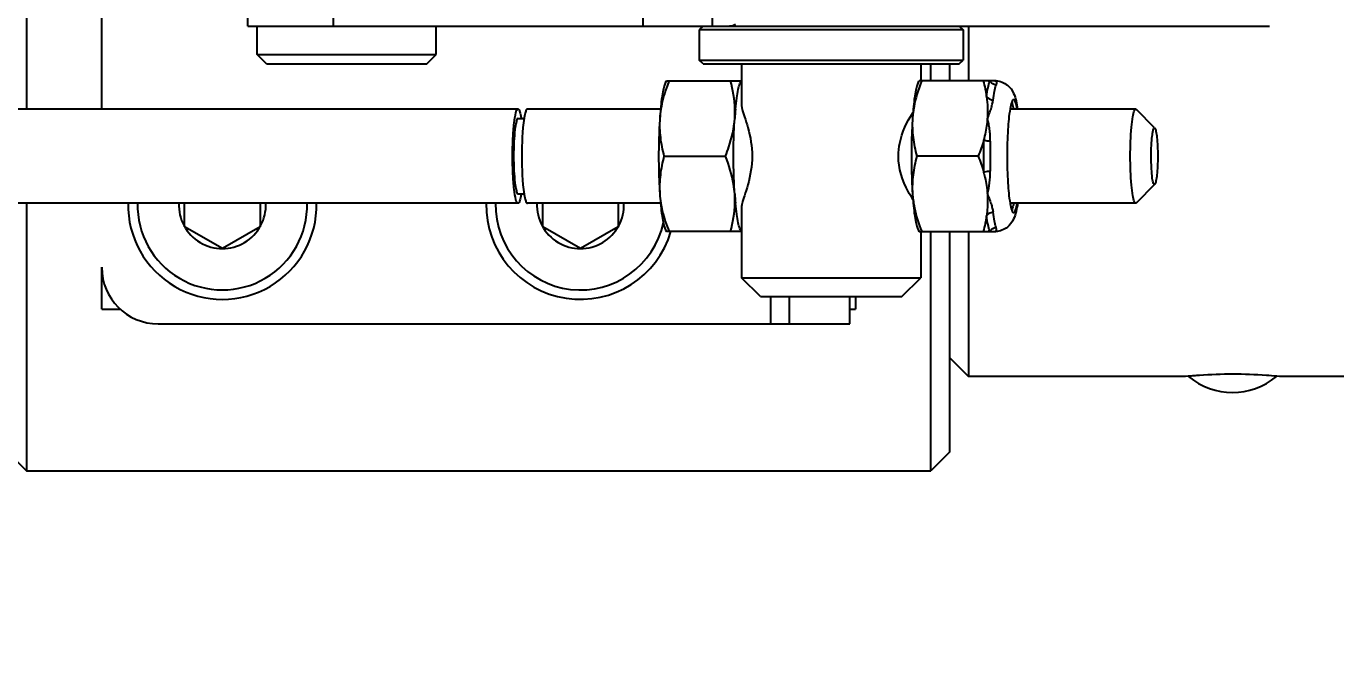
# Model space of a CAD drawing. Header units: millimetres. Extents: x -73584 to -37571, y -61249 to -50748.
# Drawn here: x -48192.7 to -48123.2, y -55437.5 to -55404.6 of the extents above; entities that cross this region are included whole.
import ezdxf

# ---------------------------------------------------------------- set-up
doc = ezdxf.new("R2010")
doc.units = ezdxf.units.MM
doc.header["$LTSCALE"] = 200
doc.header["$PDSIZE"] = -1
doc.layers.add('DIM', color=3, linetype='Continuous')
doc.styles.add('TSSD_Dimension', font='tssdeng.shx', dxfattribs={"width": 0.7, "bigfont": 'hztxt.shx'})
doc.dimstyles.new('TSSD_20_20', dxfattribs={"dimtxt": 60, "dimasz": 20, "dimexe": 20, "dimexo": 50, "dimgap": 20, "dimtad": 1, "dimdec": 0, "dimzin": 0, "dimdsep": 46, "dimtxsty": 'TSSD_Dimension', "dimblk": 'ARCHTICK', "dimcen": 0, "dimdle": 20, "dimclrt": 7, "dimadec": 0, "dimazin": 0, "dimtfac": 1, "dimtdec": 0, "dimtix": 1, "dimtmove": 2, "dimatfit": 3, "dimfxl": 1, "dimtolj": 1, "dimtzin": 0, "dimarcsym": 0})

# ---------------------------------------------------------------- blocks, each defined once
blk = doc.blocks.new('_ArchTick')
at = {"color": 0, "linetype": 'ByBlock'}
blk.add_lwpolyline([(-0.7071, -0.7071, 0.5, 0.5, 0), (0.7071, 0.7071, 0.5, 0.5, 0)], format="xyseb", dxfattribs=at)
blk = doc.blocks.new('*D695')
at = {"layer": 'Defpoints', "color": 0, "transparency": 16777216}
for p in [(-48319.696, -55360.208), (-47443.71, -55372.753), (-47443.71, -55715.197)]:
    blk.add_point(p, dxfattribs=at)
at = {"layer": 'DIM', "color": 0, "lineweight": -2, "transparency": 16777216}
for p, q in [((-48319.696, -55410.208), (-48319.696, -55735.197)), ((-47443.71, -55422.753), (-47443.71, -55735.197)), ((-48339.696, -55715.197), (-47423.71, -55715.197))]:
    blk.add_line(p, q, dxfattribs=at)
at = {"layer": 'DIM', "color": 0, "lineweight": -2, "transparency": 16777216, "xscale": 20, "yscale": 20, "zscale": 20, "rotation": 180}
blk.add_blockref('_ArchTick', (-48319.696, -55715.197), dxfattribs=at)
at = {"layer": 'DIM', "color": 0, "lineweight": -2, "transparency": 16777216, "xscale": 20, "yscale": 20, "zscale": 20}
blk.add_blockref('_ArchTick', (-47443.71, -55715.197), dxfattribs=at)
at = {"layer": 'DIM', "color": 7, "transparency": 16777216, "insert": (-47881.703, -55664.043), "char_height": 60, "attachment_point": 5, "style": 'TSSD_Dimension'}
blk.add_mtext('\\A1;876 [2\'-10 1/2"]', dxfattribs=at)

msp = doc.modelspace()

# ---------------------------------------------------------------- linework, layer by layer
at = {"color": 7, "linetype": 'Continuous'}
for p, q in [((-48180.96, -55404.558), (-48180.96, -55401.358)), ((-48176.43, -55401.358), (-48176.43, -55404.558)), ((-48159.982, -55404.558), (-48159.982, -55401.358)), ((-48156.293, -55404.558), (-48156.293, -55401.358)), ((-48192.71, -55402.658), (-48192.71, -55408.958)), ((-48188.71, -55408.958), (-48188.71, -55402.658)), ((-48180.96, -55404.558), (-48126.75, -55404.558)), ((-48180.46, -55406.058), (-48180.46, -55404.558)), ((-48170.96, -55406.058), (-48170.96, -55404.558)), ((-48156.805, -55404.558), (-48157.005, -55404.758)), ((-48143.005, -55404.758), (-48157.005, -55404.758)), ((-48157.005, -55404.758), (-48157.005, -55406.358)), ((-48143.205, -55404.558), (-48143.005, -55404.758)), ((-48143.005, -55404.758), (-48143.005, -55406.358)), ((-48142.71, -55404.558), (-48142.71, -55407.458)), ((-48180.46, -55406.058), (-48170.96, -55406.058)), ((-48179.96, -55406.558), (-48180.46, -55406.058)), ((-48179.96, -55406.558), (-48171.46, -55406.558)), ((-48171.46, -55406.558), (-48170.96, -55406.058)), ((-48157.005, -55406.358), (-48143.005, -55406.358)), ((-48156.805, -55406.558), (-48157.005, -55406.358)), ((-48156.805, -55406.558), (-48143.205, -55406.558)), ((-48154.755, -55406.558), (-48154.755, -55408.814)), ((-48145.255, -55406.558), (-48145.255, -55407.458)), ((-48144.71, -55407.458), (-48144.71, -55406.558)), ((-48143.71, -55407.458), (-48143.71, -55406.558)), ((-48143.205, -55406.558), (-48143.005, -55406.358)), ((-48158.79, -55407.541), (-48158.743, -55407.458)), ((-48158.743, -55407.458), (-48154.755, -55407.458)), ((-48145.38, -55407.541), (-48145.334, -55407.458)), ((-48141.266, -55407.458), (-48145.334, -55407.458)), ((-48141.314, -55407.458), (-48141.297, -55407.46)), ((-48141.257, -55407.46), (-48141.254, -55407.46)), ((-48166.621, -55408.958), (-48207.147, -55408.958)), ((-48159.057, -55408.958), (-48166.125, -55408.958)), ((-48133.843, -55408.958), (-48140.511, -55408.958)), ((-48133.843, -55408.958), (-48133.81, -55408.975)), ((-48132.845, -55409.953), (-48133.81, -55408.975)), ((-48166.621, -55409.458), (-48166.295, -55409.458)), ((-48132.85, -55409.958), (-48132.83, -55409.969)), ((-48158.876, -55411.458), (-48155.613, -55411.458)), ((-48142.203, -55411.458), (-48145.467, -55411.458)), ((-48166.621, -55413.458), (-48166.295, -55413.458)), ((-48132.845, -55412.963), (-48133.81, -55413.941)), ((-48132.83, -55412.948), (-48132.85, -55412.958)), ((-48166.621, -55413.958), (-48207.147, -55413.958)), ((-48192.71, -55413.958), (-48192.71, -55428.158)), ((-48184.31, -55415.213), (-48184.31, -55413.958)), ((-48180.31, -55413.958), (-48180.31, -55415.213)), ((-48159.057, -55413.958), (-48166.125, -55413.958)), ((-48165.31, -55415.213), (-48165.31, -55413.958)), ((-48161.31, -55413.958), (-48161.31, -55415.213)), ((-48154.755, -55414.102), (-48154.755, -55417.908)), ((-48133.843, -55413.958), (-48140.511, -55413.958)), ((-48133.81, -55413.941), (-48133.843, -55413.958)), ((-48182.31, -55416.368), (-48184.31, -55415.213)), ((-48180.31, -55415.213), (-48182.31, -55416.368)), ((-48163.31, -55416.368), (-48165.31, -55415.213)), ((-48161.31, -55415.213), (-48163.31, -55416.368)), ((-48158.79, -55415.376), (-48158.743, -55415.458)), ((-48154.755, -55415.458), (-48158.743, -55415.458)), ((-48145.38, -55415.376), (-48145.334, -55415.458)), ((-48145.334, -55415.458), (-48141.267, -55415.458)), ((-48145.255, -55415.458), (-48145.255, -55417.908)), ((-48144.71, -55428.158), (-48144.71, -55415.458)), ((-48143.71, -55427.158), (-48143.71, -55415.458)), ((-48142.71, -55415.458), (-48142.71, -55423.158)), ((-48141.314, -55415.458), (-48141.299, -55415.458)), ((-48188.71, -55419.583), (-48188.71, -55417.358)), ((-48154.755, -55417.908), (-48145.255, -55417.908)), ((-48153.755, -55418.908), (-48154.755, -55417.908)), ((-48146.255, -55418.908), (-48145.255, -55417.908)), ((-48153.755, -55418.908), (-48146.255, -55418.908)), ((-48153.21, -55420.358), (-48153.21, -55418.908)), ((-48152.21, -55420.358), (-48152.21, -55418.908)), ((-48149.01, -55420.358), (-48149.01, -55418.908)), ((-48148.71, -55418.908), (-48148.71, -55419.583)), ((-48188.71, -55419.583), (-48187.702, -55419.583)), ((-48149.01, -55419.583), (-48148.71, -55419.583)), ((-48185.71, -55420.358), (-48149.01, -55420.358)), ((-48143.71, -55422.158), (-48142.71, -55423.158)), ((-48131.21, -55423.158), (-48142.71, -55423.158)), ((-48131.067, -55423.144), (-48131.21, -55423.158)), ((-48131.027, -55423.141), (-48131.067, -55423.144)), ((-48126.21, -55423.158), (-48126.364, -55423.143)), ((-48069.71, -55423.158), (-48126.21, -55423.158)), ((-48193.71, -55427.158), (-48192.71, -55428.158)), ((-48143.71, -55427.158), (-48144.71, -55428.158)), ((-48192.71, -55428.158), (-48144.71, -55428.158))]:
    msp.add_line(p, q, dxfattribs=at)
for centre, radius, start, end in [((-48141.314, -55408.499), 1.041, 86.88541, 89.99958), ((-48141.31, -55407.542), 0.0832, 78.79554, 81.2549), ((-48140.064, -55410.712), 19.074, 174.715, 176.23055), ((-48153.713, -55409.821), 5.396, 170.79893, 176.14639), ((-48135.088, -55410.792), 20.08, 174.75297, 176.19259), ((-48160.408, -55409.106), 5.296, 356.18831, 1.60292), ((-48140.37, -55409.815), 5.329, 172.88189, 176.16625), ((-48124.876, -55410.846), 20.858, 175.37194, 176.18671), ((-48127.868, -55410.604), 17.856, 174.70191, 175.36912), ((-48170.889, -55410.143), 4.494, 8.94392, 9.31344), ((-48161.857, -55410.143), 4.494, 170.68656, 171.05608), ((-48106.321, -55411.453), 35.606, 178.65666, 180.00877), ((-48107.986, -55411.453), 33.585, 178.65667, 180.00877), ((-48106.321, -55411.464), 35.606, 179.99123, 181.34333), ((-48107.986, -55411.464), 33.585, 179.99123, 181.34333), ((-48170.886, -55412.774), 4.491, 350.68526, 351.04927), ((-48161.86, -55412.774), 4.491, 188.95073, 189.31474), ((-48153.713, -55413.096), 5.397, 183.85321, 189.20049), ((-48139.061, -55412.125), 20.08, 183.80742, 185.24703), ((-48160.408, -55413.81), 5.296, 358.39651, 3.8113), ((-48136.091, -55412.204), 19.074, 183.76945, 185.285), ((-48140.369, -55413.102), 5.331, 183.83377, 187.13246), ((-48124.885, -55412.072), 20.849, 183.81317, 184.63208), ((-48182.31, -55414.058), 5, 178.85302, 1.14698), ((-48182.31, -55414.058), 4.5, 178.72335, 1.27664), ((-48182.31, -55414.058), 2.309, 177.51114, 2.48886), ((-48163.31, -55414.058), 5, 178.85302, 343.69322), ((-48163.31, -55414.058), 4.5, 178.72335, 348.06307), ((-48163.31, -55414.058), 2.309, 177.51114, 2.48886), ((-48127.876, -55412.313), 17.848, 184.63512, 185.29819), ((-48141.314, -55414.419), 1.039, 270.00089, 272.59637), ((-48141.314, -55414.417), 1.041, 272.59584, 272.84976), ((-48185.71, -55417.358), 3, 180, 270), ((-48128.71, -55420.367), 3.633, 229.94302, 310.05814), ((-48128.611, -55449.206), 26.176, 94.74256, 95.29415), ((-48128.726, -55447.862), 24.828, 94.02441, 94.73566), ((-48128.71, -55447.991), 24.958, 85.87374, 94.03987), ((-48128.721, -55448.227), 25.194, 84.63167, 85.88722)]:
    msp.add_arc(centre, radius, start, end, dxfattribs=at)
for points in [[(-48155.075, -55404.468), (-48155.171, -55404.524), (-48155.285, -55404.558), (-48155.397, -55404.558)], [(-48155.114, -55408.958), (-48155.128, -55408.453), (-48155.216, -55407.947), (-48155.345, -55407.458)], [(-48141.936, -55407.458), (-48141.863, -55407.735), (-48141.803, -55408.015), (-48141.762, -55408.299)], [(-48141.917, -55410.618), (-48141.996, -55410.903), (-48142.094, -55411.184), (-48142.203, -55411.458)], [(-48142.203, -55411.458), (-48142.094, -55411.733), (-48141.996, -55412.013), (-48141.917, -55412.299)], [(-48155.345, -55415.458), (-48155.216, -55414.969), (-48155.128, -55414.464), (-48155.114, -55413.959)], [(-48141.762, -55414.618), (-48141.803, -55414.901), (-48141.863, -55415.182), (-48141.936, -55415.458)]]:
    msp.add_open_spline(points, degree=3, dxfattribs=at)
for points, knots in [([(-48158.79, -55407.541), (-48158.824, -55407.602), (-48158.88, -55407.771), (-48158.948, -55408.078), (-48159.009, -55408.485), (-48159.042, -55408.789), (-48159.057, -55408.955)], [0, 0, 0, 0, 0.146431, 0.365327, 0.652396, 1, 1, 1, 1]), ([(-48158.609, -55407.458), (-48158.657, -55407.581), (-48158.84, -55408.068), (-48158.978, -55408.574), (-48159.04, -55408.958)], [0, 0, 0, 0, 0.252466, 1, 1, 1, 1]), ([(-48155.084, -55408.955), (-48155.066, -55408.76), (-48155.028, -55408.411), (-48154.953, -55407.961), (-48154.881, -55407.673), (-48154.812, -55407.526), (-48154.775, -55407.48), (-48154.755, -55407.468)], [0, 0, 0, 0, 0.382921, 0.682762, 0.888705, 0.955412, 1, 1, 1, 1]), ([(-48145.199, -55407.458), (-48145.254, -55407.596), (-48145.459, -55408.145), (-48145.604, -55408.719), (-48145.659, -55409.154)], [0, 0, 0, 0, 0.25286, 1, 1, 1, 1]), ([(-48145.38, -55407.541), (-48145.415, -55407.602), (-48145.471, -55407.771), (-48145.539, -55408.078), (-48145.6, -55408.485), (-48145.633, -55408.789), (-48145.648, -55408.955)], [0, 0, 0, 0, 0.146431, 0.365327, 0.652396, 1, 1, 1, 1]), ([(-48141.762, -55408.299), (-48141.741, -55408.133), (-48141.697, -55407.851), (-48141.633, -55407.571), (-48141.594, -55407.458)], [0, 0, 0, 0, 0.582461, 1, 1, 1, 1]), ([(-48141.257, -55407.685), (-48141.291, -55407.679), (-48141.423, -55407.638), (-48141.538, -55407.545), (-48141.594, -55407.458)], [0, 0, 0, 0, 0.254097, 1, 1, 1, 1]), ([(-48141.416, -55408.478), (-48141.395, -55408.322), (-48141.354, -55408.056), (-48141.293, -55407.792), (-48141.257, -55407.685)], [0, 0, 0, 0, 0.582461, 1, 1, 1, 1]), ([(-48141.294, -55407.46), (-48141.264, -55407.466), (-48141.226, -55407.523), (-48141.234, -55407.606), (-48141.248, -55407.657), (-48141.257, -55407.685)], [0, 0, 0, 0, 0.367298, 0.640713, 1, 1, 1, 1]), ([(-48141.254, -55407.46), (-48141.039, -55407.472), (-48140.639, -55407.629), (-48140.316, -55408.079), (-48140.18, -55408.528), (-48140.131, -55408.81), (-48140.11, -55408.955)], [0, 0, 0, 0, 0.316223, 0.580888, 0.784118, 1, 1, 1, 1]), ([(-48141.762, -55408.299), (-48141.735, -55408.49), (-48141.697, -55408.876), (-48141.704, -55409.265), (-48141.715, -55409.458)], [0, 0, 0, 0, 0.498938, 1, 1, 1, 1]), ([(-48141.762, -55408.299), (-48141.742, -55408.322), (-48141.645, -55408.411), (-48141.515, -55408.462), (-48141.416, -55408.478)], [0, 0, 0, 0, 0.23538, 1, 1, 1, 1]), ([(-48141.715, -55409.458), (-48141.672, -55409.374), (-48141.611, -55409.199), (-48141.521, -55408.949), (-48141.454, -55408.71), (-48141.428, -55408.553), (-48141.416, -55408.478)], [0, 0, 0, 0, 0.277462, 0.53703, 0.777845, 1, 1, 1, 1]), ([(-48140.32, -55408.458), (-48140.34, -55408.458), (-48140.388, -55408.501), (-48140.455, -55408.666), (-48140.489, -55408.827), (-48140.511, -55408.952)], [0, 0, 0, 0, 0.109224, 0.304691, 1, 1, 1, 1]), ([(-48140.419, -55408.584), (-48140.411, -55408.607), (-48140.371, -55408.727), (-48140.346, -55408.852), (-48140.328, -55408.952)], [0, 0, 0, 0, 0.195455, 1, 1, 1, 1]), ([(-48140.13, -55408.952), (-48140.151, -55408.827), (-48140.186, -55408.666), (-48140.253, -55408.501), (-48140.301, -55408.458), (-48140.32, -55408.458)], [0, 0, 0, 0, 0.695309, 0.890776, 1, 1, 1, 1]), ([(-48166.621, -55413.958), (-48166.646, -55413.958), (-48166.7, -55413.884), (-48166.768, -55413.649), (-48166.846, -55413.135), (-48166.897, -55412.369), (-48166.918, -55411.458), (-48166.897, -55410.548), (-48166.846, -55409.782), (-48166.768, -55409.268), (-48166.7, -55409.033), (-48166.646, -55408.958), (-48166.621, -55408.958)], [0, 0, 0, 0, 0.014555, 0.044453, 0.152429, 0.312123, 0.49999, 0.687858, 0.847561, 0.955544, 0.985445, 1, 1, 1, 1]), ([(-48166.621, -55408.958), (-48166.573, -55408.958), (-48166.5, -55409.168), (-48166.473, -55409.301), (-48166.454, -55409.416)], [0, 0, 0, 0, 0.29499, 1, 1, 1, 1]), ([(-48166.125, -55408.958), (-48166.174, -55408.958), (-48166.246, -55409.168), (-48166.273, -55409.301), (-48166.292, -55409.416)], [0, 0, 0, 0, 0.29499, 1, 1, 1, 1]), ([(-48154.755, -55408.814), (-48154.755, -55408.824), (-48154.751, -55408.872), (-48154.74, -55408.92), (-48154.731, -55408.958)], [0, 0, 0, 0, 0.19174, 1, 1, 1, 1]), ([(-48154.731, -55408.958), (-48154.696, -55409.095), (-48154.585, -55409.419), (-48154.325, -55410.232), (-48154.198, -55410.946), (-48154.198, -55411.459)], [0, 0, 0, 0, 0.165016, 0.4005, 1, 1, 1, 1]), ([(-48146.433, -55411.459), (-48146.433, -55411.225), (-48146.346, -55410.408), (-48145.994, -55409.637), (-48145.663, -55409.158)], [0, 0, 0, 0, 0.286168, 1, 1, 1, 1]), ([(-48140.511, -55408.952), (-48140.574, -55409.309), (-48140.644, -55410.146), (-48140.668, -55410.984), (-48140.668, -55411.458)], [0, 0, 0, 0, 0.433199, 1, 1, 1, 1]), ([(-48133.913, -55413.886), (-48133.961, -55413.783), (-48134.017, -55413.483), (-48134.115, -55412.677), (-48134.146, -55411.458), (-48134.115, -55410.239), (-48134.017, -55409.433), (-48133.961, -55409.133), (-48133.913, -55409.031)], [0, 0, 0, 0, 0.069444, 0.184405, 0.5, 0.815595, 0.930556, 1, 1, 1, 1]), ([(-48133.913, -55409.031), (-48133.903, -55409.012), (-48133.888, -55408.981), (-48133.856, -55408.958), (-48133.843, -55408.958)], [0, 0, 0, 0, 0.620592, 1, 1, 1, 1]), ([(-48166.621, -55409.458), (-48166.68, -55409.458), (-48166.736, -55409.741), (-48166.801, -55410.088), (-48166.842, -55410.74), (-48166.859, -55411.458), (-48166.842, -55412.177), (-48166.801, -55412.828), (-48166.736, -55413.176), (-48166.68, -55413.458), (-48166.621, -55413.458)], [0, 0, 0, 0, 0.04334, 0.151577, 0.311666, 0.499989, 0.688312, 0.84841, 0.956657, 1, 1, 1, 1]), ([(-48166.296, -55409.445), (-48166.401, -55410.109), (-48166.428, -55411.459), (-48166.401, -55412.808), (-48166.296, -55413.473)], [0, 0, 0, 0, 0.500042, 1, 1, 1, 1]), ([(-48159.097, -55409.458), (-48159.108, -55409.615), (-48159.145, -55410.281), (-48159.159, -55410.948), (-48159.159, -55411.458)], [0, 0, 0, 0, 0.234878, 1, 1, 1, 1]), ([(-48159.097, -55409.458), (-48159.12, -55409.795), (-48159.098, -55410.472), (-48158.962, -55411.134), (-48158.876, -55411.458)], [0, 0, 0, 0, 0.500831, 1, 1, 1, 1]), ([(-48155.613, -55411.458), (-48155.548, -55411.296), (-48155.31, -55410.652), (-48155.158, -55409.971), (-48155.124, -55409.458)], [0, 0, 0, 0, 0.253492, 1, 1, 1, 1]), ([(-48155.186, -55411.458), (-48155.186, -55411.284), (-48155.181, -55410.617), (-48155.157, -55409.95), (-48155.124, -55409.458)], [0, 0, 0, 0, 0.260909, 1, 1, 1, 1]), ([(-48145.688, -55409.458), (-48145.698, -55409.615), (-48145.736, -55410.281), (-48145.75, -55410.948), (-48145.75, -55411.458)], [0, 0, 0, 0, 0.234878, 1, 1, 1, 1]), ([(-48145.688, -55409.458), (-48145.71, -55409.795), (-48145.688, -55410.472), (-48145.553, -55411.134), (-48145.467, -55411.458)], [0, 0, 0, 0, 0.500831, 1, 1, 1, 1]), ([(-48141.715, -55409.458), (-48141.721, -55409.558), (-48141.759, -55409.949), (-48141.839, -55410.335), (-48141.917, -55410.618)], [0, 0, 0, 0, 0.253151, 1, 1, 1, 1]), ([(-48141.562, -55410.666), (-48141.561, -55410.56), (-48141.562, -55410.35), (-48141.591, -55410.04), (-48141.634, -55409.79), (-48141.669, -55409.62), (-48141.695, -55409.527), (-48141.704, -55409.48), (-48141.715, -55409.458)], [0, 0, 0, 0, 0.260563, 0.515532, 0.762919, 0.8829, 0.941805, 1, 1, 1, 1]), ([(-48133.024, -55411.458), (-48133.024, -55411.267), (-48133.016, -55410.92), (-48132.985, -55410.431), (-48132.936, -55410.17), (-48132.894, -55409.958), (-48132.85, -55409.958)], [0, 0, 0, 0, 0.376691, 0.696847, 0.913318, 1, 1, 1, 1]), ([(-48132.83, -55409.969), (-48132.79, -55410.009), (-48132.759, -55410.189), (-48132.709, -55410.5), (-48132.684, -55410.949), (-48132.672, -55411.458), (-48132.684, -55411.968), (-48132.709, -55412.417), (-48132.759, -55412.727), (-48132.79, -55412.908), (-48132.83, -55412.948)], [0, 0, 0, 0, 0.056616, 0.168525, 0.322855, 0.499987, 0.677119, 0.831457, 0.943379, 1, 1, 1, 1]), ([(-48141.562, -55410.666), (-48141.596, -55410.664), (-48141.715, -55410.657), (-48141.835, -55410.642), (-48141.917, -55410.618)], [0, 0, 0, 0, 0.286535, 1, 1, 1, 1]), ([(-48159.159, -55411.458), (-48159.159, -55411.632), (-48159.154, -55412.299), (-48159.13, -55412.966), (-48159.097, -55413.458)], [0, 0, 0, 0, 0.260909, 1, 1, 1, 1]), ([(-48158.876, -55411.458), (-48158.962, -55411.783), (-48159.098, -55412.445), (-48159.12, -55413.122), (-48159.097, -55413.458)], [0, 0, 0, 0, 0.499169, 1, 1, 1, 1]), ([(-48155.124, -55413.458), (-48155.135, -55413.289), (-48155.215, -55412.604), (-48155.421, -55411.94), (-48155.613, -55411.458)], [0, 0, 0, 0, 0.247291, 1, 1, 1, 1]), ([(-48155.124, -55413.458), (-48155.134, -55413.302), (-48155.172, -55412.636), (-48155.186, -55411.969), (-48155.186, -55411.458)], [0, 0, 0, 0, 0.234878, 1, 1, 1, 1]), ([(-48154.198, -55411.459), (-48154.198, -55411.972), (-48154.326, -55412.689), (-48154.587, -55413.502), (-48154.698, -55413.827), (-48154.732, -55413.963)], [0, 0, 0, 0, 0.600316, 0.835732, 1, 1, 1, 1]), ([(-48145.663, -55413.758), (-48145.757, -55413.622), (-48146.179, -55412.928), (-48146.433, -55412.106), (-48146.433, -55411.459)], [0, 0, 0, 0, 0.203772, 1, 1, 1, 1]), ([(-48145.75, -55411.458), (-48145.75, -55411.632), (-48145.745, -55412.299), (-48145.721, -55412.966), (-48145.688, -55413.458)], [0, 0, 0, 0, 0.260909, 1, 1, 1, 1]), ([(-48145.467, -55411.458), (-48145.553, -55411.783), (-48145.688, -55412.445), (-48145.71, -55413.122), (-48145.688, -55413.458)], [0, 0, 0, 0, 0.499169, 1, 1, 1, 1]), ([(-48140.668, -55411.458), (-48140.668, -55411.933), (-48140.644, -55412.771), (-48140.574, -55413.608), (-48140.511, -55413.965)], [0, 0, 0, 0, 0.566801, 1, 1, 1, 1]), ([(-48132.895, -55412.907), (-48132.967, -55412.741), (-48132.995, -55412.242), (-48133.024, -55411.763), (-48133.024, -55411.458)], [0, 0, 0, 0, 0.373217, 1, 1, 1, 1]), ([(-48141.917, -55412.299), (-48141.894, -55412.292), (-48141.777, -55412.265), (-48141.657, -55412.255), (-48141.562, -55412.251)], [0, 0, 0, 0, 0.203453, 1, 1, 1, 1]), ([(-48141.917, -55412.299), (-48141.891, -55412.392), (-48141.794, -55412.773), (-48141.734, -55413.164), (-48141.715, -55413.458)], [0, 0, 0, 0, 0.24812, 1, 1, 1, 1]), ([(-48141.715, -55413.458), (-48141.657, -55413.27), (-48141.581, -55412.868), (-48141.555, -55412.461), (-48141.562, -55412.251)], [0, 0, 0, 0, 0.484462, 1, 1, 1, 1]), ([(-48166.455, -55413.501), (-48166.473, -55413.616), (-48166.5, -55413.748), (-48166.573, -55413.958), (-48166.621, -55413.958)], [0, 0, 0, 0, 0.70501, 1, 1, 1, 1]), ([(-48166.292, -55413.501), (-48166.273, -55413.616), (-48166.246, -55413.748), (-48166.174, -55413.958), (-48166.125, -55413.958)], [0, 0, 0, 0, 0.70501, 1, 1, 1, 1]), ([(-48141.715, -55413.458), (-48141.708, -55413.557), (-48141.693, -55413.944), (-48141.721, -55414.333), (-48141.762, -55414.618)], [0, 0, 0, 0, 0.255797, 1, 1, 1, 1]), ([(-48141.715, -55413.458), (-48141.673, -55413.544), (-48141.611, -55413.718), (-48141.521, -55413.968), (-48141.454, -55414.207), (-48141.428, -55414.364), (-48141.416, -55414.439)], [0, 0, 0, 0, 0.277476, 0.537029, 0.777859, 1, 1, 1, 1]), ([(-48132.85, -55412.958), (-48132.859, -55412.958), (-48132.88, -55412.942), (-48132.889, -55412.921), (-48132.895, -55412.907)], [0, 0, 0, 0, 0.369964, 1, 1, 1, 1]), ([(-48159.057, -55413.961), (-48159.042, -55414.128), (-48159.009, -55414.432), (-48158.948, -55414.839), (-48158.88, -55415.146), (-48158.824, -55415.315), (-48158.79, -55415.376)], [0, 0, 0, 0, 0.347604, 0.634673, 0.853569, 1, 1, 1, 1]), ([(-48159.04, -55413.959), (-48159.019, -55414.086), (-48158.918, -55414.597), (-48158.753, -55415.094), (-48158.609, -55415.458)], [0, 0, 0, 0, 0.247841, 1, 1, 1, 1]), ([(-48154.755, -55415.449), (-48154.775, -55415.437), (-48154.812, -55415.391), (-48154.881, -55415.243), (-48154.953, -55414.956), (-48155.028, -55414.506), (-48155.066, -55414.157), (-48155.084, -55413.961)], [0, 0, 0, 0, 0.044588, 0.111295, 0.317238, 0.617079, 1, 1, 1, 1]), ([(-48154.732, -55413.963), (-48154.735, -55413.977), (-48154.746, -55414.023), (-48154.755, -55414.07), (-48154.755, -55414.102)], [0, 0, 0, 0, 0.307421, 1, 1, 1, 1]), ([(-48145.659, -55413.764), (-48145.641, -55413.908), (-48145.544, -55414.487), (-48145.362, -55415.049), (-48145.199, -55415.458)], [0, 0, 0, 0, 0.247603, 1, 1, 1, 1]), ([(-48145.648, -55413.961), (-48145.633, -55414.128), (-48145.6, -55414.432), (-48145.539, -55414.839), (-48145.471, -55415.146), (-48145.415, -55415.315), (-48145.38, -55415.376)], [0, 0, 0, 0, 0.347604, 0.634673, 0.853569, 1, 1, 1, 1]), ([(-48140.109, -55413.961), (-48140.131, -55414.107), (-48140.181, -55414.39), (-48140.317, -55414.841), (-48140.643, -55415.292), (-48141.046, -55415.446), (-48141.262, -55415.457)], [0, 0, 0, 0, 0.215735, 0.418947, 0.683903, 1, 1, 1, 1]), ([(-48140.511, -55413.965), (-48140.489, -55414.089), (-48140.455, -55414.251), (-48140.388, -55414.416), (-48140.34, -55414.458), (-48140.32, -55414.458)], [0, 0, 0, 0, 0.695309, 0.890776, 1, 1, 1, 1]), ([(-48140.328, -55413.965), (-48140.335, -55414.003), (-48140.359, -55414.127), (-48140.388, -55414.25), (-48140.419, -55414.332)], [0, 0, 0, 0, 0.304015, 1, 1, 1, 1]), ([(-48140.32, -55414.458), (-48140.301, -55414.458), (-48140.253, -55414.416), (-48140.186, -55414.251), (-48140.151, -55414.089), (-48140.13, -55413.965)], [0, 0, 0, 0, 0.109224, 0.304691, 1, 1, 1, 1]), ([(-48133.843, -55413.958), (-48133.856, -55413.958), (-48133.888, -55413.936), (-48133.903, -55413.905), (-48133.913, -55413.886)], [0, 0, 0, 0, 0.379408, 1, 1, 1, 1]), ([(-48141.416, -55414.439), (-48141.45, -55414.444), (-48141.578, -55414.475), (-48141.699, -55414.545), (-48141.762, -55414.618)], [0, 0, 0, 0, 0.264548, 1, 1, 1, 1]), ([(-48141.594, -55415.458), (-48141.633, -55415.346), (-48141.697, -55415.066), (-48141.741, -55414.783), (-48141.762, -55414.618)], [0, 0, 0, 0, 0.417538, 1, 1, 1, 1]), ([(-48141.257, -55415.231), (-48141.293, -55415.125), (-48141.354, -55414.861), (-48141.395, -55414.595), (-48141.416, -55414.439)], [0, 0, 0, 0, 0.417538, 1, 1, 1, 1]), ([(-48141.594, -55415.458), (-48141.538, -55415.372), (-48141.423, -55415.279), (-48141.291, -55415.238), (-48141.257, -55415.231)], [0, 0, 0, 0, 0.745903, 1, 1, 1, 1]), ([(-48141.299, -55415.458), (-48141.284, -55415.456), (-48141.252, -55415.439), (-48141.229, -55415.385), (-48141.233, -55415.312), (-48141.249, -55415.261), (-48141.257, -55415.231)], [0, 0, 0, 0, 0.176245, 0.378455, 0.645535, 1, 1, 1, 1])]:
    msp.add_open_spline(points, degree=3, knots=knots, dxfattribs=at)

# ---------------------------------------------------------------- dimensions: what is measured, and where the dimension line sits
at = {"layer": 'DIM'}
dim = msp.add_linear_dim(base=(-47443.71, -55715.197), p1=(-48319.696, -55360.208), p2=(-47443.71, -55372.753), dimstyle='TSSD_20_20', dxfattribs=at)
dim.commit()
dim.dimension.update_dxf_attribs({"geometry": '*D695', "text_midpoint": (-47881.703, -55664.043)})

doc.saveas('drawing.dxf')
